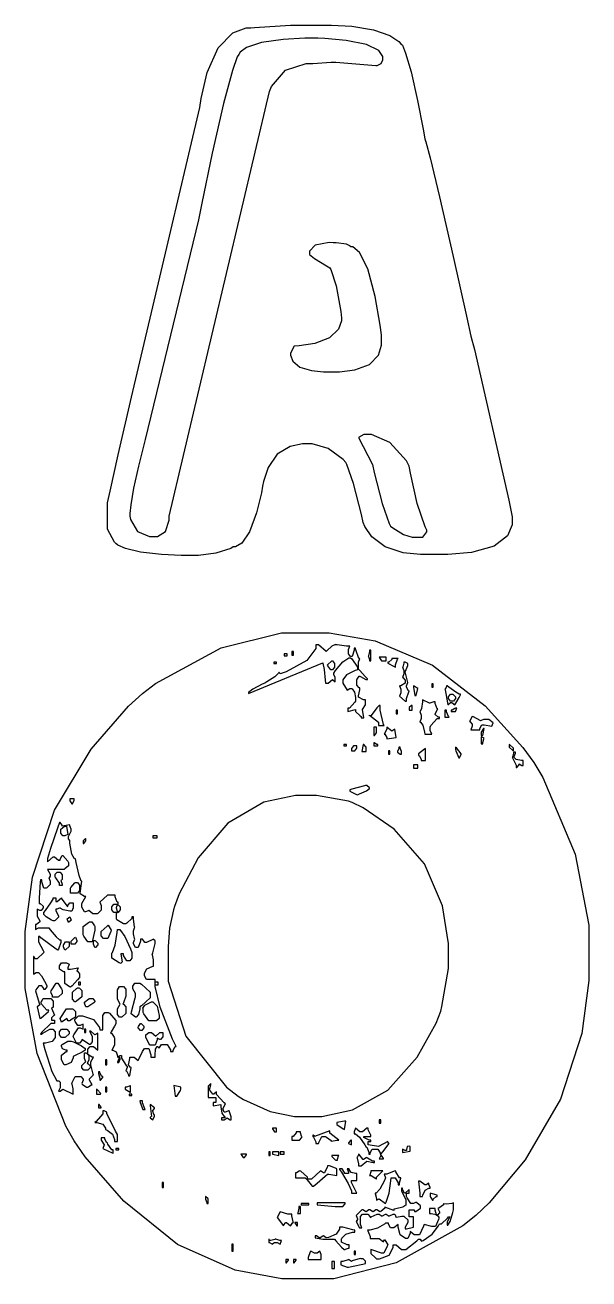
# Model space of a CAD drawing. Extents: x 85 to 270, y 27 to 328.
# Drawn here: x 128.4 to 156.8, y 194.1 to 257.5 of the extents above; entities that cross this region are included whole.
import ezdxf

# ---------------------------------------------------------------- set-up
doc = ezdxf.new("R2010")
doc.units = 0
doc.header["$MEASUREMENT"] = 0

msp = doc.modelspace()

# ---------------------------------------------------------------- linework, layer by layer
at = {"color": 7}
for points in [[(142.382, 257.528), (143.51, 257.528), (143.852, 257.528), (144.879, 257.469), (145.974, 257.291), (146.798, 256.993), (147.242, 256.704), (147.355, 256.576), (147.425, 256.505), (147.592, 256.114), (147.875, 255.156), (148.198, 253.708), (148.473, 252.261), (148.555, 251.777), (148.616, 251.628), (148.834, 250.818), (149.308, 248.836), (149.987, 245.83), (150.659, 242.804), (150.883, 241.793), (151.068, 241.124), (152.805, 233.513), (152.965, 232.657), (152.965, 232.445), (152.965, 232.26), (152.739, 231.705), (152.06, 231.176), (150.925, 230.858), (149.729, 230.753), (149.331, 230.753), (148.626, 230.753), (148.337, 230.753), (147.473, 230.853), (146.561, 231.155), (145.886, 231.661), (145.524, 232.183), (145.451, 232.374), (145.362, 232.781), (144.956, 234.342), (144.621, 235.304), (144.569, 235.409), (144.436, 235.569), (143.673, 236.124), (142.863, 236.361), (142.592, 236.361), (142.383, 236.361), (141.759, 236.229), (141.111, 235.828), (140.647, 235.157), (140.411, 234.451), (140.37, 234.208), (140.305, 233.871), (140.058, 232.866), (139.708, 231.907), (139.317, 231.333), (138.994, 231.14), (138.888, 231.14), (138.764, 231.069), (138.011, 230.823), (137.134, 230.717), (136.842, 230.717), (136.595, 230.717), (136.26, 230.717), (135.259, 230.757), (134.21, 230.872), (133.445, 231.06), (133.064, 231.231), (132.961, 231.316), (132.891, 231.378), (132.538, 232.047), (132.538, 232.268), (132.538, 233.186), (132.538, 233.381), (132.671, 233.96), (133.072, 235.806), (133.743, 238.723), (134.451, 241.715), (134.691, 242.711), (137.195, 253.365), (137.258, 253.81), (137.572, 255.126), (138.125, 256.383), (138.857, 257.137), (139.542, 257.387), (139.77, 257.387), (139.955, 257.413), (141.774, 257.528), (142.382, 257.528)], [(133.667, 232.693), (133.693, 232.526), (134.054, 231.93), (134.663, 231.669), (134.867, 231.669), (134.938, 231.669), (135.068, 231.669), (135.461, 231.93), (135.643, 232.503), (135.643, 232.693), (140.722, 254.176), (140.811, 254.415), (141.525, 255.24), (142.563, 255.588), (142.911, 255.588), (143.827, 255.658), (144.074, 255.658), (146.086, 255.481), (146.146, 255.491), (146.354, 255.593), (146.439, 255.775), (146.439, 255.834), (146.439, 255.936), (146.233, 256.238), (145.617, 256.545), (144.592, 256.753), (143.516, 256.847), (143.158, 256.858), (142.875, 256.858), (142.508, 256.858), (141.413, 256.806), (140.308, 256.651), (139.561, 256.398), (139.229, 256.155), (139.171, 256.046), (139.083, 255.914), (138.846, 255.227), (138.399, 253.559), (137.826, 251.047), (137.294, 248.528), (137.124, 247.686), (134.444, 236.573), (134.353, 236.237), (134.098, 235.219), (133.857, 234.118), (133.714, 233.274), (133.667, 232.839), (133.667, 232.693)], [(142.735, 245.992), (142.735, 245.926), (142.994, 245.728), (143.589, 245.349), (143.757, 245.251), (143.818, 245.163), (144.082, 244.352), (144.312, 243.047), (144.356, 242.711), (144.356, 242.571), (144.204, 242.145), (143.751, 241.715), (143.002, 241.432), (142.219, 241.312), (141.957, 241.3), (141.781, 240.947), (141.781, 240.844), (141.899, 240.531), (142.252, 240.234), (142.837, 240.056), (143.447, 239.995), (143.651, 239.995), (144.004, 239.995), (144.259, 239.995), (145.028, 240.089), (145.767, 240.37), (146.215, 240.844), (146.367, 241.346), (146.367, 241.512), (146.367, 241.865), (146.302, 242.353), (146.05, 243.809), (145.683, 245.199), (145.27, 246.032), (144.928, 246.309), (144.815, 246.309), (144.815, 246.344), (144.599, 246.443), (144.082, 246.513), (143.933, 246.521), (143.729, 246.531), (143.03, 246.403), (142.735, 246.096), (142.735, 245.992)], [(145.204, 236.678), (145.91, 235.303), (145.998, 234.906), (146.407, 233.342), (146.764, 232.322), (146.826, 232.198), (146.94, 232.102), (147.482, 231.772), (147.916, 231.635), (148.06, 231.635), (148.413, 231.635), (148.457, 231.644), (148.66, 231.902), (148.66, 231.987), (148.572, 232.164), (148.179, 233.332), (147.84, 234.871), (147.778, 235.233), (147.636, 235.497), (146.786, 236.423), (145.864, 236.82), (145.557, 236.82), (145.485, 236.82), (145.204, 236.678)], [(142.346, 226.8), (142.945, 226.8), (143.724, 226.8), (146.06, 226.391), (148.951, 225.16), (151.616, 223.11), (153.515, 221.006), (154.058, 220.24), (154.525, 219.481), (156.152, 215.609), (156.846, 212.018), (156.846, 210.821), (156.846, 210.115), (156.846, 209.22), (156.487, 206.538), (155.415, 203.214), (153.629, 200.149), (151.812, 197.983), (151.129, 197.343), (150.476, 196.814), (147.113, 194.946), (143.961, 194.134), (142.911, 194.134), (142.133, 194.134), (141.347, 194.134), (138.99, 194.571), (136.066, 195.88), (133.353, 198.064), (131.403, 200.309), (130.845, 201.119), (130.43, 201.861), (128.987, 205.539), (128.375, 208.813), (128.375, 209.903), (128.375, 210.785), (128.375, 211.701), (128.744, 214.45), (129.857, 217.828), (131.709, 220.92), (133.595, 223.095), (134.302, 223.731), (134.964, 224.244), (138.283, 226.034), (141.33, 226.8), (142.346, 226.8)], [(143.581, 225.848), (143.192, 226.201), (143.051, 226.201), (143.051, 226.004), (142.601, 225.408), (141.551, 224.826), (141.252, 224.719), (141.252, 224.737), (141.198, 224.79), (141.181, 224.79), (141.172, 224.764), (140.987, 224.579), (140.59, 224.323), (140.476, 224.26), (140.343, 224.2), (139.871, 223.944), (139.664, 223.785), (139.664, 223.731), (143.404, 225.285), (143.412, 225.258), (143.474, 224.946), (143.535, 224.403), (143.545, 224.26), (143.687, 224.26), (143.897, 224.437), (144.04, 224.331), (144.04, 224.507), (144.03, 224.535), (143.969, 224.7), (143.969, 224.755), (144.048, 224.888), (144.418, 225.342), (144.716, 225.531), (144.815, 225.531), (144.876, 225.487), (145.168, 225.071), (145.168, 224.932), (145.044, 224.897), (144.611, 224.671), (144.427, 224.416), (144.427, 224.331), (144.427, 224.26), (144.639, 223.908), (144.779, 223.978), (144.851, 223.978), (144.885, 223.962), (145.008, 223.807), (145.062, 223.538), (145.062, 223.449), (145.062, 223.344), (145.034, 223.292), (144.764, 222.992), (144.675, 222.992), (144.675, 222.815), (145.062, 222.92), (145.062, 222.831), (145.3, 222.603), (145.344, 222.567), (145.344, 222.497), (145.485, 222.497), (145.415, 222.92), (145.557, 223.168), (145.557, 223.415), (145.469, 223.415), (145.204, 223.547), (145.204, 223.591), (145.212, 223.609), (145.274, 223.913), (145.274, 224.014), (145.238, 224.014), (145.132, 224.146), (145.132, 224.19), (145.132, 224.437), (145.141, 224.464), (145.24, 224.613), (145.274, 224.613), (145.318, 224.587), (145.574, 224.437), (145.661, 224.437), (145.661, 224.477), (145.551, 224.597), (145.282, 224.888), (145.204, 224.966), (145.204, 225.319), (145.274, 225.495), (145.22, 225.495), (145.07, 225.936), (145.062, 226.024), (144.992, 226.024), (144.992, 225.92), (144.885, 225.601), (144.851, 225.601), (144.815, 225.601), (144.709, 225.734), (144.709, 225.778), (144.709, 225.954), (144.779, 226.131), (144.603, 226.131), (144.126, 226.193), (144.074, 226.201), (144.048, 226.211), (143.867, 226.131), (143.633, 225.91), (143.581, 225.848)], [(141.464, 225.637), (141.604, 225.637), (141.604, 225.742), (141.464, 225.742), (141.464, 225.637)], [(141.853, 225.672), (141.923, 225.672), (141.923, 225.848), (141.853, 225.848), (141.853, 225.672)], [(145.767, 225.918), (145.767, 225.848), (145.714, 225.637), (145.697, 225.637), (145.714, 225.611), (145.767, 225.446), (145.767, 225.389), (145.838, 225.389), (145.838, 225.918), (145.767, 225.918)], [(140.935, 225.319), (140.935, 225.249), (141.075, 225.249), (141.075, 225.319), (140.935, 225.319)], [(143.863, 225.389), (143.897, 225.389), (144.004, 225.257), (144.004, 225.213), (144.004, 225.108), (144.004, 225.064), (143.897, 224.932), (143.863, 224.932), (143.809, 224.932), (143.667, 225.134), (143.651, 225.178), (143.863, 225.389)], [(146.262, 225.565), (146.27, 225.539), (146.37, 225.389), (146.403, 225.389), (146.615, 225.389), (146.615, 225.565), (146.262, 225.565)], [(146.896, 225.495), (146.896, 225.451), (146.738, 225.319), (146.685, 225.319), (146.685, 225.258), (147.011, 225.09), (147.072, 225.072), (147.072, 225.178), (147.187, 225.461), (147.215, 225.495), (146.896, 225.495)], [(147.497, 225.319), (147.497, 225.258), (147.443, 225.072), (147.425, 225.072), (147.497, 224.896), (147.497, 224.719), (147.425, 224.543), (147.452, 224.535), (147.567, 224.409), (147.567, 224.367), (147.567, 224.296), (147.567, 224.252), (147.355, 224.12), (147.285, 224.12), (147.355, 223.944), (147.355, 223.767), (147.285, 223.591), (147.567, 223.344), (147.638, 223.344), (147.638, 223.477), (147.752, 223.811), (147.778, 223.873), (147.742, 223.873), (147.638, 224.059), (147.638, 224.12), (147.708, 224.296), (147.567, 224.826), (147.593, 224.87), (147.708, 225.155), (147.708, 225.249), (147.567, 225.319), (147.497, 225.319)], [(147.99, 224.12), (147.99, 224.05), (148.06, 223.625), (148.131, 223.625), (148.203, 223.978), (147.99, 224.12)], [(148.908, 224.05), (148.978, 224.05), (148.978, 224.226), (148.908, 224.226), (148.908, 224.05)], [(149.648, 224.12), (149.648, 224.076), (149.594, 223.944), (149.578, 223.944), (149.594, 223.918), (149.709, 223.266), (149.718, 223.168), (149.86, 223.272), (149.931, 223.272), (150.071, 223.168), (150.124, 223.248), (150.291, 223.538), (150.354, 223.658), (150.354, 223.697), (150.296, 223.697), (150.124, 223.803), (149.772, 224.05), (149.684, 224.12), (149.648, 224.12)], [(148.449, 223.415), (148.439, 223.318), (148.391, 222.969), (148.328, 222.815), (148.307, 222.815), (148.379, 222.639), (148.379, 222.462), (148.307, 222.286), (148.344, 222.286), (148.457, 222.131), (148.546, 221.783), (148.555, 221.685), (148.908, 221.685), (148.836, 221.861), (148.836, 222.038), (148.871, 222.11), (149.189, 222.462), (149.295, 222.462), (149.295, 222.533), (149.242, 222.533), (149.085, 222.665), (149.085, 222.709), (149.225, 222.956), (149.189, 222.956), (149.085, 223.22), (149.085, 223.308), (149.013, 223.308), (148.819, 223.248), (148.802, 223.238), (148.449, 223.415)], [(149.895, 223.697), (149.967, 223.697), (149.993, 223.689), (150.107, 223.563), (150.107, 223.521), (150.107, 223.477), (150.001, 223.344), (149.967, 223.344), (149.895, 223.344), (149.859, 223.344), (149.754, 223.477), (149.754, 223.521), (149.754, 223.565), (149.859, 223.697), (149.895, 223.697)], [(145.767, 222.639), (146.226, 222.286), (146.226, 222.11), (146.509, 222.11), (146.473, 222.163), (146.297, 222.891), (146.297, 223.132), (146.255, 223.132), (146.133, 223), (145.9, 222.691), (145.838, 222.603), (145.767, 222.603), (145.767, 222.639)], [(147.108, 222.709), (147.179, 222.709), (147.179, 222.885), (147.108, 222.885), (147.108, 222.709)], [(147.778, 222.992), (147.778, 222.885), (147.92, 222.885), (147.92, 223.132), (147.884, 223.132), (147.778, 223.027), (147.778, 222.992)], [(149.578, 222.885), (149.578, 222.533), (149.79, 222.533), (149.762, 222.568), (149.648, 222.807), (149.648, 222.885), (149.578, 222.885)], [(149.895, 222.885), (149.895, 222.815), (150.107, 222.815), (150.177, 222.992), (150.107, 222.992), (150.079, 222.974), (149.94, 222.885), (149.895, 222.885)], [(150.953, 222.567), (150.813, 222.32), (150.839, 222.312), (150.953, 222.187), (150.953, 222.144), (150.953, 222.074), (150.883, 221.897), (151.342, 221.897), (151.342, 221.959), (151.446, 222.144), (151.482, 222.144), (151.554, 222.144), (151.941, 222.074), (152.011, 222.25), (151.801, 222.426), (151.518, 222.426), (151.378, 222.356), (151.36, 222.366), (151.015, 222.551), (150.953, 222.567)], [(145.98, 222.038), (145.98, 221.615), (146.014, 221.615), (146.12, 221.747), (146.12, 221.791), (146.12, 222.038), (145.98, 222.038)], [(146.649, 222.038), (146.649, 221.949), (146.535, 221.721), (146.509, 221.685), (146.543, 221.685), (146.649, 221.5), (146.649, 221.438), (147.108, 221.508), (147.038, 221.933), (146.896, 221.827), (146.649, 222.038)], [(151.412, 221.721), (151.412, 221.615), (151.482, 221.615), (151.554, 221.967), (151.518, 221.967), (151.412, 221.783), (151.412, 221.721)], [(145.98, 221.262), (145.98, 221.085), (146.19, 221.085), (146.19, 221.156), (146.137, 221.156), (146.006, 221.245), (145.98, 221.262)], [(151.412, 221.544), (151.412, 221.192), (151.482, 221.192), (151.482, 221.263), (151.544, 221.44), (151.554, 221.474), (151.412, 221.544)], [(144.463, 221.085), (144.603, 221.085), (144.603, 221.156), (144.463, 221.156), (144.463, 221.085)], [(144.851, 220.909), (144.851, 220.839), (144.992, 220.839), (145.026, 220.839), (145.132, 220.971), (145.132, 221.015), (145.132, 221.085), (144.992, 221.085), (144.956, 221.085), (144.851, 220.953), (144.851, 220.909)], [(145.451, 221.156), (145.38, 220.803), (145.591, 220.803), (145.591, 220.979), (145.591, 221.023), (145.485, 221.156), (145.451, 221.156)], [(146.72, 220.663), (146.792, 220.663), (146.792, 220.839), (146.72, 220.839), (146.72, 220.663)], [(147.249, 221.015), (147.249, 220.955), (147.187, 220.796), (147.179, 220.769), (147.321, 220.663), (147.391, 220.663), (147.391, 220.769), (147.381, 220.796), (147.321, 220.962), (147.321, 221.015), (147.249, 221.015)], [(148.237, 220.592), (148.271, 220.592), (148.379, 220.407), (148.379, 220.346), (148.59, 220.346), (148.59, 220.945), (148.536, 220.919), (148.237, 220.675), (148.237, 220.592)], [(150.107, 221.015), (150.107, 220.909), (150.124, 220.839), (150.27, 220.486), (150.319, 220.486), (150.39, 220.663), (150.398, 220.69), (150.159, 220.981), (150.107, 221.015)], [(152.823, 221.156), (152.823, 221.085), (152.823, 221.025), (152.999, 220.857), (153.035, 220.839), (153.035, 220.909), (153.035, 220.971), (152.858, 221.139), (152.823, 221.156)], [(153.035, 220.769), (153.035, 220.708), (152.981, 220.522), (152.965, 220.522), (152.999, 220.452), (153.176, 220.109), (153.176, 219.993), (153.21, 219.993), (153.318, 220.125), (153.318, 220.169), (153.458, 220.097), (153.529, 220.097), (153.529, 220.346), (153.44, 220.346), (153.18, 220.395), (153.07, 220.49), (153.07, 220.522), (153.078, 220.548), (153.142, 220.714), (153.142, 220.769), (153.035, 220.769)], [(147.99, 219.957), (148.203, 219.957), (148.203, 220.133), (147.99, 220.133), (147.99, 219.957)], [(144.779, 218.863), (144.779, 218.802), (145.106, 218.634), (145.168, 218.616), (145.264, 218.652), (145.613, 218.806), (145.767, 218.929), (145.767, 218.969), (145.627, 219.075), (145.557, 219.075), (145.521, 219.067), (144.876, 218.89), (144.779, 218.863)], [(130.634, 218.405), (130.634, 218.333), (130.642, 218.307), (130.741, 218.157), (130.774, 218.157), (130.845, 218.333), (130.845, 218.405), (130.634, 218.405)], [(135.607, 210.644), (135.607, 210.115), (135.607, 209.188), (136.484, 206.403), (138.544, 203.827), (139.135, 203.376), (139.408, 203.2), (140.758, 202.601), (141.975, 202.354), (142.382, 202.354), (142.839, 202.354), (143.357, 202.354), (144.916, 202.686), (146.698, 203.682), (148.182, 205.346), (149.131, 207.073), (149.365, 207.68), (149.427, 207.9), (149.754, 209.827), (149.754, 210.468), (149.754, 211.1), (149.45, 212.995), (148.536, 215.128), (147.014, 216.873), (145.451, 217.959), (144.885, 218.229), (144.709, 218.283), (143.095, 218.582), (142.558, 218.582), (142.026, 218.582), (140.434, 218.232), (138.62, 217.18), (137.115, 215.427), (136.16, 213.61), (135.926, 212.972), (135.864, 212.795), (135.673, 211.861), (135.607, 210.949), (135.607, 210.644)], [(130.105, 217.205), (130.007, 216.932), (129.658, 215.888), (129.505, 215.396), (129.505, 215.23), (129.786, 215.477), (129.858, 215.477), (130.069, 215.301), (130.139, 215.301), (130.139, 215.363), (130.245, 215.547), (130.281, 215.547), (130.281, 215.547), (130.536, 215.257), (130.564, 215.194), (130.564, 215.088), (130.564, 215.028), (130.386, 214.86), (130.351, 214.842), (129.505, 214.842), (129.646, 214.595), (129.646, 214.525), (129.646, 214.498), (129.592, 214.419), (129.576, 214.419), (129.646, 214.242), (129.646, 214.136), (129.646, 214.075), (129.468, 213.908), (129.433, 213.89), (129.363, 213.89), (129.328, 213.89), (129.223, 214.208), (129.223, 214.313), (129.153, 214.313), (129.143, 214.216), (129.081, 213.389), (129.081, 213.114), (129.133, 213.114), (129.293, 212.981), (129.293, 212.937), (129.293, 212.893), (129.187, 212.761), (129.153, 212.761), (129.117, 212.761), (128.976, 212.831), (128.976, 212.478), (129.117, 212.232), (129.117, 212.188), (128.957, 212.055), (128.904, 212.055), (128.904, 211.807), (129.046, 211.879), (129.576, 211.879), (129.646, 211.782), (129.941, 211.434), (130.116, 211.278), (130.175, 211.278), (130.175, 211.146), (130.061, 210.803), (130.035, 210.749), (129.946, 210.803), (129.177, 211.384), (129.117, 211.454), (129.046, 211.454), (129.046, 211.35), (129.046, 211.183), (129.285, 210.741), (129.329, 210.679), (129.301, 210.618), (128.977, 210.326), (128.87, 210.326), (128.87, 210.353), (128.816, 210.432), (128.8, 210.432), (128.8, 209.55), (128.94, 209.62), (129.01, 209.62), (129.057, 209.62), (129.199, 209.458), (129.416, 209.066), (129.469, 208.951), (129.469, 208.907), (129.363, 208.774), (129.329, 208.774), (129.329, 208.818), (129.221, 208.951), (129.187, 208.951), (129.117, 208.951), (129.063, 208.951), (128.922, 208.748), (128.904, 208.704), (128.904, 208.704), (129.081, 208.069), (129.117, 207.998), (128.976, 207.892), (129.117, 207.293), (129.169, 207.311), (129.548, 207.663), (129.576, 207.716), (129.478, 207.716), (129.213, 208.008), (129.187, 208.069), (129.187, 208.139), (129.195, 208.166), (129.294, 208.315), (129.329, 208.315), (129.646, 208.315), (129.68, 208.315), (129.786, 208.183), (129.786, 208.139), (129.786, 207.892), (129.786, 207.876), (129.733, 207.822), (129.716, 207.822), (129.858, 207.469), (129.83, 207.461), (129.716, 207.336), (129.716, 207.293), (129.716, 207.221), (129.858, 207.221), (129.858, 207.045), (129.682, 207.045), (129.213, 206.604), (129.153, 206.515), (129.223, 206.515), (129.267, 206.56), (129.631, 206.764), (129.752, 206.764), (129.778, 206.755), (129.892, 206.63), (129.892, 206.587), (129.892, 206.411), (129.892, 206.345), (129.738, 206.142), (129.403, 206.058), (129.293, 206.058), (129.372, 205.741), (129.72, 204.629), (129.981, 204.152), (130.069, 204.152), (130.085, 204.152), (130.139, 204.074), (130.139, 204.046), (130.139, 203.799), (130.069, 203.623), (130.139, 203.623), (130.281, 203.729), (130.81, 203.483), (130.81, 203.659), (130.81, 203.747), (130.748, 203.986), (130.74, 204.012), (130.756, 204.065), (130.901, 204.365), (130.951, 204.365), (131.163, 204.365), (131.197, 204.365), (131.304, 204.232), (131.304, 204.188), (131.233, 204.012), (131.259, 203.986), (131.477, 203.835), (131.55, 203.835), (131.577, 203.853), (131.716, 203.942), (131.763, 203.942), (131.622, 204.188), (131.622, 204.25), (131.797, 204.418), (131.833, 204.435), (131.805, 204.488), (131.692, 204.952), (131.692, 205.104), (131.833, 205.353), (131.761, 205.353), (131.55, 205.485), (131.55, 205.529), (131.55, 205.705), (131.55, 205.75), (131.656, 205.882), (131.692, 205.882), (131.833, 205.882), (132.045, 205.705), (132.045, 206.551), (131.903, 206.481), (131.692, 206.658), (131.622, 206.658), (131.763, 206.411), (131.763, 206.163), (131.763, 206.119), (131.656, 205.986), (131.622, 205.986), (131.233, 206.235), (131.233, 206.19), (131.127, 206.058), (131.093, 206.058), (131.021, 206.058), (130.967, 206.058), (130.827, 206.349), (130.81, 206.411), (130.836, 206.473), (131.065, 206.825), (131.093, 206.834), (131.163, 206.834), (131.304, 206.764), (131.304, 207.01), (131.163, 206.94), (131.093, 206.94), (131.039, 206.94), (130.897, 207.143), (130.881, 207.187), (130.881, 207.249), (131.057, 207.417), (131.093, 207.433), (131.277, 207.433), (131.833, 207.253), (132.133, 206.843), (132.151, 206.728), (132.292, 206.728), (132.292, 207.433), (132.3, 207.461), (132.399, 207.61), (132.432, 207.61), (132.574, 207.61), (132.635, 207.566), (132.961, 207.202), (132.961, 207.081), (132.961, 207.038), (132.887, 206.91), (132.725, 206.631), (132.68, 206.551), (132.733, 206.551), (132.873, 206.349), (132.891, 206.305), (132.891, 205.952), (132.751, 205.705), (132.804, 205.705), (132.97, 205.623), (133.033, 205.42), (133.033, 205.353), (133.174, 205.423), (133.244, 205.423), (133.244, 205.291), (133.482, 204.929), (133.526, 204.894), (133.526, 204.823), (133.456, 204.647), (133.49, 204.647), (133.597, 204.461), (133.597, 204.399), (133.667, 204.399), (133.739, 204.823), (133.703, 204.823), (133.597, 204.956), (133.597, 205), (133.613, 205.026), (133.667, 205.271), (133.667, 205.353), (133.879, 205.353), (134.092, 205.176), (134.136, 205.282), (134.306, 205.635), (134.41, 205.776), (134.444, 205.776), (134.585, 205.776), (134.619, 205.776), (134.725, 205.458), (134.725, 205.353), (134.938, 205.353), (134.938, 205.452), (134.968, 205.75), (135.05, 205.882), (135.078, 205.882), (135.078, 205.864), (135.132, 205.81), (135.15, 205.81), (135.158, 205.838), (135.257, 205.986), (135.29, 205.986), (135.503, 205.986), (135.555, 205.986), (135.713, 205.722), (135.713, 205.633), (135.855, 205.633), (135.855, 205.696), (135.96, 205.882), (135.996, 205.882), (135.819, 206.261), (135.202, 207.866), (134.938, 208.917), (134.938, 209.267), (134.549, 209.267), (134.513, 209.267), (134.408, 209.454), (134.408, 209.514), (134.408, 209.587), (134.517, 209.806), (134.787, 209.93), (134.867, 209.939), (134.867, 210.185), (134.867, 210.274), (134.805, 210.512), (134.797, 210.538), (134.823, 210.626), (134.938, 211.089), (134.938, 211.244), (134.92, 211.244), (134.867, 211.297), (134.867, 211.314), (134.823, 211.288), (134.512, 211.138), (134.408, 211.138), (134.408, 211.182), (134.302, 211.314), (134.268, 211.314), (134.196, 211.314), (134.196, 211.209), (134.09, 210.891), (134.056, 210.891), (133.985, 210.891), (133.949, 210.891), (133.843, 211.077), (133.843, 211.138), (133.915, 211.314), (133.905, 211.341), (133.843, 211.586), (133.843, 211.667), (133.843, 211.729), (133.905, 211.887), (133.915, 211.913), (133.905, 211.931), (133.843, 212.316), (133.843, 212.442), (133.773, 212.442), (133.773, 212.354), (133.508, 212.117), (133.456, 212.09), (133.34, 212.09), (133.014, 212.292), (132.997, 212.336), (132.997, 212.585), (132.997, 212.611), (133.049, 212.689), (133.067, 212.689), (133.049, 212.717), (132.997, 212.882), (132.997, 212.937), (133.014, 212.963), (133.067, 213.129), (133.067, 213.184), (133.032, 213.184), (132.927, 213.449), (132.927, 213.537), (132.538, 213.537), (132.151, 213.184), (132.221, 213.008), (132.221, 212.831), (132.221, 212.771), (132.044, 212.602), (132.009, 212.585), (131.798, 212.585), (131.586, 212.761), (131.559, 212.743), (131.419, 212.689), (131.374, 212.689), (131.233, 212.937), (131.233, 213.114), (131.446, 213.467), (131.374, 213.467), (131.163, 213.599), (131.163, 213.643), (131.233, 214.242), (131.2, 214.242), (131.101, 214.529), (130.951, 215.186), (130.917, 215.371), (130.871, 215.371), (130.735, 215.609), (130.642, 216.165), (130.634, 216.323), (130.616, 216.323), (130.564, 216.377), (130.564, 216.393), (130.564, 216.499), (130.59, 216.535), (130.704, 216.774), (130.704, 216.852), (130.695, 216.88), (130.634, 217.045), (130.634, 217.099), (130.245, 217.029), (130.245, 217.073), (130.139, 217.205), (130.105, 217.205)], [(130.387, 217.029), (130.458, 217.029), (130.528, 216.606), (130.387, 216.535), (130.315, 216.535), (130.28, 216.535), (130.175, 216.668), (130.175, 216.712), (130.175, 216.818), (130.175, 216.872), (130.351, 217.012), (130.387, 217.029)], [(131.304, 216.253), (131.304, 216.147), (131.338, 216.147), (131.446, 216.279), (131.446, 216.323), (131.446, 216.393), (131.423, 216.4), (131.304, 216.29), (131.304, 216.253)], [(134.831, 216.429), (135.044, 216.429), (135.044, 216.535), (134.831, 216.535), (134.831, 216.429)], [(130.035, 214.701), (130.105, 214.701), (130.139, 214.701), (130.245, 214.569), (130.245, 214.525), (130.245, 214.348), (130.245, 214.331), (130.192, 214.277), (130.175, 214.277), (130.245, 214.1), (130.245, 214.03), (130.105, 214.03), (130.105, 214.136), (129.927, 214.419), (129.892, 214.453), (129.892, 214.559), (129.892, 214.595), (129.999, 214.701), (130.035, 214.701)], [(130.917, 214.172), (130.987, 214.172), (131.021, 214.172), (131.127, 214.04), (131.127, 213.996), (131.127, 213.819), (131.127, 213.775), (131.021, 213.643), (130.987, 213.643), (130.668, 213.643), (130.668, 213.89), (130.677, 213.917), (130.881, 214.154), (130.917, 214.172)], [(129.786, 213.395), (129.928, 213.395), (129.928, 213.218), (129.999, 213.218), (130.211, 213.395), (130.227, 213.334), (130.492, 212.981), (130.528, 212.972), (130.528, 213.016), (130.633, 213.148), (130.668, 213.148), (130.81, 213.148), (130.81, 212.901), (130.74, 212.725), (130.642, 212.735), (130.294, 212.787), (130.139, 212.874), (130.139, 212.901), (130.113, 212.885), (129.974, 212.831), (129.928, 212.831), (129.928, 212.761), (130.069, 212.478), (130.069, 212.418), (129.892, 212.249), (129.858, 212.232), (129.786, 212.232), (129.707, 212.276), (129.438, 212.448), (129.329, 212.551), (129.329, 212.585), (129.329, 212.655), (129.407, 212.753), (129.676, 213.144), (129.786, 213.333), (129.786, 213.395)], [(132.891, 213.078), (133.033, 213.078), (133.059, 213.07), (133.174, 212.944), (133.174, 212.901), (133.174, 212.831), (133.174, 212.787), (133.067, 212.655), (133.033, 212.655), (132.891, 212.655), (132.855, 212.655), (132.751, 212.787), (132.751, 212.831), (132.751, 212.901), (132.751, 212.945), (132.855, 213.078), (132.891, 213.078)], [(130.634, 212.442), (130.704, 212.266), (130.564, 212.16), (130.492, 212.336), (130.634, 212.442)], [(131.622, 212.196), (131.692, 212.196), (131.745, 212.196), (131.885, 211.993), (131.903, 211.949), (131.903, 211.773), (131.763, 211.173), (131.622, 211.173), (131.542, 211.173), (131.338, 211.464), (131.304, 211.526), (131.304, 211.879), (131.304, 211.959), (131.568, 212.161), (131.622, 212.196)], [(132.574, 212.019), (132.715, 211.773), (132.697, 211.703), (132.552, 211.35), (132.504, 211.35), (132.362, 211.35), (132.326, 211.35), (132.221, 211.482), (132.221, 211.526), (132.221, 211.596), (132.221, 211.703), (132.512, 211.967), (132.574, 212.019)], [(133.174, 211.773), (133.2, 211.756), (133.406, 211.448), (133.701, 210.821), (133.773, 210.644), (133.773, 210.396), (133.773, 210.352), (133.667, 210.22), (133.633, 210.22), (133.562, 210.22), (133.508, 210.22), (133.35, 210.484), (133.35, 210.572), (133.21, 210.572), (133.28, 210.149), (133.262, 210.149), (133.21, 210.097), (133.21, 210.079), (133.13, 210.107), (132.751, 210.351), (132.751, 210.432), (132.751, 210.608), (132.785, 210.644), (132.931, 211.009), (133.023, 211.641), (133.033, 211.807), (133.174, 211.807), (133.174, 211.773)], [(130.458, 211.173), (130.598, 211.173), (130.598, 210.997), (130.598, 210.935), (130.422, 210.767), (130.387, 210.749), (130.315, 210.925), (130.315, 211.031), (130.324, 211.049), (130.423, 211.173), (130.458, 211.173)], [(130.917, 211.42), (130.987, 211.244), (130.987, 211.2), (130.879, 211.067), (130.845, 211.067), (130.704, 211.067), (130.704, 211.138), (130.704, 211.209), (130.881, 211.404), (130.917, 211.42)], [(131.833, 211.244), (131.903, 211.244), (131.929, 211.235), (132.045, 211.11), (132.045, 211.067), (132.045, 211.023), (131.937, 210.891), (131.903, 210.891), (131.833, 211.067), (131.833, 211.244)], [(130.245, 210.115), (130.458, 210.115), (130.598, 210.043), (130.528, 209.867), (130.528, 209.797), (130.668, 209.797), (131.057, 209.867), (130.987, 209.69), (131.021, 209.69), (131.127, 209.558), (131.127, 209.514), (131.127, 209.41), (131.127, 209.371), (131.017, 209.251), (130.747, 208.96), (130.668, 208.88), (130.615, 208.898), (130.387, 209.071), (130.387, 209.127), (130.387, 209.656), (130.315, 209.656), (130.105, 209.788), (130.105, 209.833), (130.105, 209.903), (130.105, 209.956), (130.21, 210.115), (130.245, 210.115)], [(129.963, 209.091), (130.033, 209.091), (130.218, 208.8), (130.245, 208.738), (130.245, 208.632), (130.245, 208.572), (130.069, 208.403), (130.035, 208.385), (129.752, 208.385), (129.752, 208.448), (129.69, 208.606), (129.682, 208.632), (129.698, 208.704), (129.937, 209.083), (129.963, 209.091)], [(131.021, 208.844), (131.093, 208.844), (131.119, 208.836), (131.233, 208.711), (131.233, 208.668), (131.233, 208.492), (131.233, 208.403), (130.969, 208.175), (130.917, 208.139), (130.881, 208.139), (130.774, 208.271), (130.774, 208.315), (130.774, 208.562), (130.774, 208.633), (130.977, 208.818), (131.021, 208.844)], [(131.093, 209.161), (131.163, 209.161), (131.163, 208.985), (131.093, 208.985), (131.093, 209.161)], [(133.174, 208.915), (133.314, 208.915), (133.349, 208.915), (133.456, 208.782), (133.456, 208.738), (133.456, 208.562), (133.456, 208.43), (133.34, 208.087), (133.314, 208.033), (133.34, 208.025), (133.456, 207.899), (133.456, 207.856), (133.456, 207.61), (133.456, 207.549), (133.278, 207.381), (133.244, 207.363), (133.174, 207.363), (133.138, 207.363), (133.033, 207.495), (133.033, 207.54), (133.033, 207.786), (133.174, 208.033), (133.033, 208.279), (133.033, 208.704), (133.041, 208.748), (133.14, 208.915), (133.174, 208.915)], [(133.949, 209.091), (134.162, 209.091), (134.25, 209.039), (134.691, 208.63), (134.691, 208.492), (134.691, 208.343), (134.25, 207.946), (134.162, 207.892), (134.162, 207.793), (134.108, 207.495), (133.988, 207.363), (133.949, 207.363), (133.739, 207.54), (133.755, 207.646), (133.931, 208.351), (133.949, 208.385), (133.949, 208.562), (133.809, 208.808), (133.809, 208.88), (133.809, 208.934), (133.914, 209.091), (133.949, 209.091)], [(134.938, 209.161), (135.078, 209.161), (135.078, 208.985), (134.938, 208.985), (134.938, 209.161)], [(131.622, 208.315), (131.763, 208.315), (131.789, 208.307), (131.903, 208.182), (131.903, 208.139), (131.849, 208.095), (131.546, 207.892), (131.446, 207.892), (131.374, 208.069), (131.374, 208.131), (131.586, 208.289), (131.622, 208.315)], [(134.761, 208.139), (134.833, 208.139), (135.048, 207.928), (135.15, 207.453), (135.15, 207.293), (135.008, 207.187), (134.621, 207.187), (134.621, 207.187), (134.364, 207.54), (134.338, 207.61), (134.338, 207.786), (134.328, 207.822), (134.429, 207.976), (134.689, 208.113), (134.761, 208.139)], [(130.458, 207.786), (130.774, 207.786), (130.8, 207.778), (130.917, 207.652), (130.917, 207.61), (130.917, 207.363), (130.917, 207.363), (130.66, 207.214), (130.634, 207.187), (130.564, 207.187), (130.546, 207.187), (130.492, 207.266), (130.492, 207.293), (130.211, 207.117), (130.139, 207.293), (130.458, 207.786)], [(130.245, 206.764), (130.458, 206.764), (130.484, 206.755), (130.598, 206.63), (130.598, 206.587), (130.598, 206.525), (130.422, 206.357), (130.387, 206.339), (130.245, 206.339), (130.21, 206.339), (130.105, 206.471), (130.105, 206.515), (130.105, 206.587), (130.105, 206.631), (130.21, 206.764), (130.245, 206.764)], [(131.374, 206.587), (131.446, 206.587), (131.446, 206.764), (131.374, 206.764), (131.374, 206.587)], [(134.232, 207.045), (134.258, 207.036), (134.372, 206.911), (134.372, 206.868), (134.372, 206.824), (134.267, 206.692), (134.232, 206.692), (134.196, 206.692), (134.092, 206.824), (134.092, 206.868), (134.1, 206.896), (134.199, 207.045), (134.232, 207.045)], [(130.634, 206.163), (130.704, 206.163), (130.818, 206.119), (131.228, 205.926), (131.41, 205.787), (131.41, 205.74), (131.41, 205.706), (131.254, 205.603), (130.907, 205.431), (130.81, 205.387), (130.81, 205.309), (130.699, 205.07), (130.438, 204.964), (130.351, 204.964), (130.211, 205.21), (130.211, 205.387), (130.211, 205.449), (130.448, 205.625), (130.492, 205.633), (130.492, 205.705), (130.437, 205.705), (130.271, 205.763), (130.211, 205.905), (130.211, 205.952), (130.245, 205.988), (130.536, 206.163), (130.634, 206.163)], [(134.621, 206.587), (134.761, 206.587), (134.973, 206.411), (135.184, 206.587), (135.326, 206.587), (135.326, 206.411), (135.326, 206.367), (135.219, 206.235), (135.184, 206.235), (135.044, 206.305), (135.044, 206.217), (134.936, 205.952), (134.902, 205.952), (134.691, 205.952), (134.655, 205.97), (134.479, 206.354), (134.479, 206.481), (134.621, 206.587)], [(131.374, 205.563), (131.446, 205.563), (131.472, 205.555), (131.586, 205.43), (131.586, 205.387), (131.586, 205.21), (131.516, 205.034), (131.542, 205.026), (131.656, 204.9), (131.656, 204.858), (131.656, 204.814), (131.55, 204.681), (131.516, 204.681), (131.374, 204.681), (131.338, 204.681), (131.233, 204.814), (131.233, 204.858), (131.233, 204.92), (131.41, 205.088), (131.446, 205.104), (131.374, 205.281), (131.374, 205.563)], [(132.432, 204.964), (132.504, 204.964), (132.504, 205.21), (132.432, 205.21), (132.432, 204.964)], [(133.103, 205.317), (133.103, 205.256), (133.041, 205.098), (133.033, 205.07), (133.103, 205.07), (133.174, 205.246), (133.174, 205.317), (133.103, 205.317)], [(132.079, 204.611), (132.079, 204.541), (132.088, 204.515), (132.151, 204.271), (132.151, 204.188), (132.185, 204.188), (132.292, 204.32), (132.292, 204.365), (132.256, 204.365), (132.151, 204.55), (132.151, 204.611), (132.079, 204.611)], [(131.975, 203.729), (131.975, 203.483), (132.185, 203.483), (132.194, 203.501), (132.009, 203.713), (131.975, 203.729)], [(132.432, 203.589), (132.504, 203.589), (132.504, 203.835), (132.432, 203.835), (132.432, 203.589)], [(133.42, 203.835), (133.42, 203.729), (133.42, 203.729), (133.675, 203.58), (133.703, 203.553), (133.703, 203.906), (133.685, 203.897), (133.487, 203.835), (133.42, 203.835)], [(135.89, 203.906), (135.96, 203.376), (136.03, 203.376), (136.215, 203.668), (136.242, 203.729), (136.242, 203.835), (135.89, 203.906)], [(137.619, 203.835), (137.619, 203.306), (138.006, 203.306), (138.006, 203.06), (137.866, 203.06), (137.866, 202.883), (138.253, 202.953), (138.253, 202.843), (138.305, 202.508), (138.425, 202.354), (138.465, 202.354), (138.465, 202.282), (138.289, 202.282), (138.289, 202.178), (138.429, 202.178), (138.571, 202.282), (138.598, 202.266), (138.736, 202.178), (138.782, 202.178), (138.782, 202.282), (138.773, 202.336), (138.673, 202.635), (138.642, 202.635), (138.614, 202.619), (138.475, 202.565), (138.429, 202.565), (138.359, 202.741), (138.501, 202.988), (138.421, 203.042), (138.042, 203.452), (138.042, 203.589), (137.9, 203.483), (137.847, 203.483), (137.706, 203.685), (137.69, 203.729), (137.698, 203.757), (137.76, 203.948), (137.76, 204.012), (137.742, 204.003), (137.619, 203.878), (137.619, 203.835)], [(132.079, 202.953), (132.079, 202.777), (132.221, 202.777), (132.221, 202.821), (132.114, 202.953), (132.079, 202.953)], [(133.633, 203.412), (133.773, 203.412), (133.773, 203.483), (133.633, 203.483), (133.633, 203.412)], [(134.162, 203.13), (134.178, 203.06), (134.323, 202.707), (134.372, 202.707), (134.444, 202.707), (134.416, 202.742), (134.302, 203.033), (134.302, 203.13), (134.162, 203.13)], [(134.691, 202.953), (134.691, 202.883), (134.761, 202.354), (134.743, 202.354), (134.691, 202.3), (134.691, 202.282), (134.831, 202.178), (134.848, 202.204), (134.902, 202.369), (134.902, 202.424), (134.884, 202.452), (134.831, 202.617), (134.831, 202.671), (134.848, 202.671), (134.902, 202.751), (134.902, 202.777), (134.691, 202.953)], [(132.292, 202.635), (132.292, 202.486), (131.965, 202.098), (131.903, 202.035), (132.002, 202.035), (132.3, 201.953), (132.432, 201.75), (132.432, 201.683), (132.511, 201.657), (132.781, 201.45), (132.891, 201.176), (132.891, 201.083), (133.033, 201.083), (133.033, 201.436), (132.945, 201.604), (132.636, 202.226), (132.504, 202.481), (132.504, 202.565), (132.362, 202.635), (132.292, 202.635)], [(140.865, 201.753), (140.873, 201.727), (140.972, 201.577), (141.005, 201.577), (141.075, 201.577), (141.075, 201.753), (140.865, 201.753)], [(142.981, 201.33), (142.981, 201.348), (142.927, 201.4), (142.911, 201.4), (142.911, 201.33), (142.937, 201.296), (143.051, 201.057), (143.051, 200.977), (143.192, 200.977), (143.2, 201.039), (143.353, 201.33), (143.404, 201.33), (143.545, 201.33), (143.597, 201.304), (143.827, 201.138), (143.827, 201.083), (143.844, 201.101), (144.122, 201.154), (144.216, 201.154), (143.757, 201.506), (143.757, 201.613), (142.981, 201.33)], [(144.11, 202.035), (144.11, 201.947), (144.436, 201.719), (144.498, 201.683), (144.569, 202.106), (144.498, 202.106), (144.11, 202.035)], [(145.062, 201.753), (144.992, 201.577), (144.992, 201.472), (145.059, 201.472), (145.264, 201.309), (145.529, 200.916), (145.591, 200.801), (145.626, 200.801), (145.733, 200.536), (145.733, 200.448), (145.803, 200.448), (145.803, 200.51), (145.908, 200.695), (145.944, 200.695), (146.156, 200.695), (146.19, 200.695), (146.297, 200.51), (146.297, 200.448), (146.337, 200.448), (146.459, 200.58), (146.693, 200.889), (146.756, 200.977), (146.738, 200.977), (146.685, 201.057), (146.685, 201.083), (146.226, 200.837), (145.697, 200.907), (145.697, 201.083), (145.838, 201.083), (145.838, 201.154), (145.749, 201.154), (145.485, 201.286), (145.485, 201.33), (145.838, 201.33), (145.838, 201.4), (145.812, 201.436), (145.697, 201.675), (145.697, 201.753), (145.627, 201.753), (145.415, 201.577), (145.274, 201.577), (145.062, 201.753)], [(146.262, 202.001), (146.333, 202.001), (146.333, 202.178), (146.262, 202.178), (146.262, 202.001)], [(132.221, 201.224), (132.221, 201.154), (132.362, 200.907), (132.292, 200.731), (132.326, 200.704), (132.767, 200.502), (132.821, 200.484), (132.821, 200.66), (132.749, 200.66), (132.547, 200.952), (132.538, 201.013), (132.503, 201.013), (132.398, 201.199), (132.398, 201.26), (132.221, 201.26), (132.221, 201.224)], [(142.063, 201.577), (142.063, 201.516), (141.905, 201.33), (141.853, 201.33), (141.853, 201.154), (142.205, 201.154), (142.24, 201.154), (142.346, 201.286), (142.346, 201.33), (142.336, 201.357), (142.276, 201.523), (142.276, 201.577), (142.063, 201.577)], [(144.709, 200.977), (144.851, 200.907), (144.851, 201.154), (144.823, 201.145), (144.709, 201.02), (144.709, 200.977)], [(132.961, 200.66), (133.103, 200.66), (133.103, 200.731), (132.961, 200.731), (132.961, 200.66)], [(139.277, 200.448), (139.285, 200.422), (139.384, 200.272), (139.417, 200.272), (139.452, 200.272), (139.56, 200.404), (139.56, 200.448), (139.277, 200.448)], [(140.688, 200.378), (140.758, 200.378), (140.758, 200.554), (140.688, 200.554), (140.688, 200.378)], [(140.865, 200.554), (140.865, 200.448), (141.181, 200.378), (141.181, 200.554), (140.865, 200.554)], [(141.252, 200.448), (141.464, 200.448), (141.464, 200.554), (141.252, 200.554), (141.252, 200.448)], [(143.863, 200.378), (143.863, 200.317), (144.038, 200.149), (144.074, 200.131), (144.146, 200.131), (144.146, 200.193), (144.206, 200.352), (144.216, 200.378), (143.863, 200.378)], [(145.204, 200.448), (145.204, 200.404), (145.15, 200.272), (145.132, 200.272), (145.141, 200.245), (145.204, 199.948), (145.204, 199.849), (145.344, 199.849), (145.627, 200.095), (145.944, 200.025), (146.014, 200.025), (146.014, 200.095), (145.916, 200.095), (145.661, 200.245), (145.627, 200.272), (145.6, 200.255), (145.46, 200.165), (145.415, 200.165), (145.423, 200.193), (145.248, 200.431), (145.204, 200.448)], [(146.333, 200.378), (146.262, 200.201), (146.473, 200.201), (146.481, 200.229), (146.37, 200.378), (146.333, 200.378)], [(147.638, 200.624), (147.567, 200.624), (147.425, 200.695), (147.425, 200.518), (147.814, 200.59), (147.814, 200.837), (147.786, 200.851), (147.672, 200.824), (147.638, 200.676), (147.638, 200.624)], [(143.651, 199.849), (143.633, 199.788), (143.488, 199.496), (143.44, 199.496), (143.298, 199.602), (142.839, 199.179), (142.628, 199.179), (142.628, 199.285), (142.3, 199.585), (142.24, 199.602), (142.212, 199.585), (142.074, 199.496), (142.029, 199.496), (142.029, 199.249), (142.486, 199.249), (142.521, 199.249), (142.627, 199.143), (142.821, 198.896), (142.875, 198.826), (142.934, 198.826), (143.116, 198.98), (143.535, 199.329), (143.651, 199.426), (143.721, 199.426), (144.11, 199.355), (144.11, 199.708), (144.048, 199.734), (143.75, 199.849), (143.651, 199.849)], [(144.25, 199.672), (144.347, 199.532), (144.695, 198.954), (144.851, 198.594), (144.851, 198.473), (145.132, 198.473), (144.851, 199.003), (144.851, 199.107), (145.132, 199.107), (145.132, 199.46), (145.06, 199.46), (144.846, 199.518), (144.745, 199.661), (144.745, 199.708), (144.639, 199.708), (144.709, 199.532), (144.709, 199.46), (144.498, 199.46), (144.498, 199.522), (144.391, 199.708), (144.356, 199.708), (144.25, 199.708), (144.25, 199.672)], [(145.838, 199.602), (145.838, 199.541), (145.776, 199.382), (145.767, 199.355), (145.856, 199.355), (146.085, 199.205), (146.12, 199.179), (146.12, 199.285), (146.385, 199.541), (146.439, 199.602), (145.838, 199.602)], [(146.509, 199.426), (146.579, 199.249), (146.526, 199.117), (146.287, 198.664), (146.109, 198.473), (146.05, 198.473), (146.058, 198.447), (146.12, 198.203), (146.12, 198.121), (146.262, 198.191), (146.579, 197.944), (146.614, 198.015), (146.76, 198.477), (146.852, 199.1), (146.862, 199.249), (147.002, 199.249), (147.055, 199.249), (147.215, 198.985), (147.215, 198.896), (147.285, 198.896), (147.285, 198.985), (147.345, 199.223), (147.355, 199.249), (147.283, 199.249), (147.099, 199.541), (147.072, 199.602), (147.019, 199.576), (146.636, 199.426), (146.509, 199.426)], [(148.237, 199.073), (148.307, 198.473), (148.307, 198.297), (148.449, 198.297), (148.457, 198.367), (148.576, 198.614), (148.77, 198.72), (148.836, 198.72), (148.827, 198.748), (148.766, 198.913), (148.766, 198.967), (148.626, 198.896), (148.555, 198.896), (148.307, 199.073), (148.237, 199.073)], [(135.29, 198.754), (135.36, 198.754), (135.36, 199.003), (135.29, 199.003), (135.29, 198.754)], [(147.391, 198.65), (147.391, 198.578), (147.602, 198.155), (147.602, 197.908), (147.602, 197.871), (147.447, 197.758), (147.099, 197.671), (147.002, 197.662), (147.002, 197.592), (146.543, 197.768), (146.543, 197.706), (146.341, 197.538), (146.297, 197.52), (146.269, 197.538), (146.131, 197.626), (146.086, 197.626), (145.944, 197.52), (145.916, 197.538), (145.778, 197.626), (145.733, 197.626), (145.591, 197.52), (145.564, 197.538), (145.426, 197.626), (145.38, 197.626), (145.098, 197.343), (145.168, 197.167), (145.168, 197.141), (145.114, 197.062), (145.098, 197.062), (145.114, 197.01), (145.259, 196.71), (145.308, 196.71), (145.38, 196.71), (145.308, 196.886), (145.308, 197.239), (145.308, 197.283), (145.415, 197.415), (145.451, 197.415), (145.661, 197.415), (145.688, 197.407), (145.803, 197.281), (145.803, 197.239), (145.856, 197.265), (146.16, 197.415), (146.262, 197.415), (146.403, 197.309), (146.429, 197.327), (146.568, 197.415), (146.615, 197.415), (146.756, 197.309), (146.772, 197.327), (146.97, 197.415), (147.038, 197.415), (147.108, 197.239), (147.125, 197.256), (147.403, 197.309), (147.497, 197.309), (147.531, 197.274), (147.708, 197.116), (147.708, 197.062), (147.708, 196.99), (147.567, 196.744), (147.567, 196.674), (147.638, 196.674), (147.99, 196.744), (147.99, 197.273), (147.778, 197.273), (147.778, 197.626), (147.99, 197.626), (148.007, 197.626), (148.06, 197.547), (148.06, 197.52), (148.113, 197.538), (148.343, 197.711), (148.343, 197.768), (148.343, 197.83), (148.165, 197.988), (148.131, 198.015), (147.99, 197.944), (147.92, 197.944), (147.848, 197.944), (147.664, 198.235), (147.638, 198.297), (147.638, 198.473), (147.778, 198.473), (147.778, 198.65), (147.567, 198.473), (147.531, 198.473), (147.425, 198.659), (147.425, 198.72), (147.391, 198.72), (147.391, 198.65)], [(148.836, 198.473), (148.836, 198.297), (148.845, 198.271), (148.944, 198.121), (148.978, 198.121), (148.978, 198.165), (149.135, 198.297), (149.189, 198.297), (149.189, 198.367), (148.836, 198.473)], [(137.477, 198.297), (137.477, 198.191), (137.486, 198.165), (137.547, 197.999), (137.547, 197.944), (137.619, 197.944), (137.619, 198.191), (137.477, 198.297)], [(142.205, 197.802), (142.205, 197.714), (142.142, 197.477), (142.133, 197.449), (142.276, 197.449), (142.276, 197.802), (142.205, 197.802)], [(142.31, 197.872), (142.699, 197.872), (142.699, 197.944), (142.31, 197.944), (142.31, 197.872)], [(143.122, 197.944), (143.122, 197.872), (144.04, 197.802), (144.392, 197.802), (144.427, 197.802), (144.533, 197.934), (144.533, 197.979), (143.122, 197.979), (143.122, 197.944)], [(149.508, 197.944), (149.508, 197.882), (149.269, 197.714), (149.225, 197.696), (149.295, 197.52), (149.295, 197.475), (149.189, 197.343), (149.155, 197.343), (149.145, 197.371), (149.085, 197.615), (149.085, 197.696), (148.802, 197.696), (148.802, 197.449), (148.889, 197.449), (149.149, 197.393), (149.261, 197.251), (149.261, 197.203), (149.243, 197.133), (149.097, 196.78), (149.049, 196.78), (148.908, 196.78), (148.519, 196.886), (148.492, 196.798), (148.3, 196.357), (148.237, 196.357), (148.026, 196.357), (147.814, 196.533), (147.814, 196.445), (147.708, 196.18), (147.673, 196.18), (147.585, 196.18), (147.323, 196.362), (147.215, 196.755), (147.215, 196.886), (147.002, 196.71), (146.862, 196.71), (146.826, 196.71), (146.72, 196.896), (146.72, 196.956), (146.579, 196.956), (146.517, 196.904), (146.173, 196.701), (145.788, 196.603), (145.661, 196.603), (145.688, 196.569), (145.803, 196.278), (145.803, 196.18), (146.262, 196.18), (146.473, 196.004), (146.473, 196.03), (146.526, 196.108), (146.543, 196.108), (146.685, 195.862), (146.667, 195.792), (146.495, 195.439), (146.439, 195.439), (146.367, 195.439), (145.838, 195.615), (145.838, 195.509), (145.838, 195.421), (146.076, 195.192), (146.12, 195.156), (146.279, 195.156), (146.756, 195.338), (146.968, 195.731), (146.968, 195.862), (147.108, 195.862), (147.391, 195.615), (147.602, 195.615), (148.157, 196.056), (148.237, 196.144), (148.307, 196.144), (148.325, 196.144), (148.379, 196.066), (148.379, 196.038), (148.483, 196.082), (148.929, 196.401), (149.251, 196.824), (149.295, 196.92), (149.41, 196.92), (149.701, 197.212), (149.754, 197.273), (149.824, 197.273), (149.684, 197.026), (149.684, 196.85), (149.722, 196.85), (149.842, 197.04), (149.973, 197.493), (150.001, 197.626), (150.001, 197.979), (149.929, 197.952), (149.674, 197.908), (149.524, 197.936), (149.508, 197.944)], [(141.252, 197.52), (141.111, 197.239), (141.428, 196.814), (141.428, 196.858), (141.534, 196.99), (141.57, 196.99), (141.781, 196.814), (141.789, 196.842), (141.888, 196.99), (141.923, 196.99), (141.913, 197.018), (141.853, 197.316), (141.853, 197.415), (141.64, 197.415), (141.252, 197.52)], [(141.993, 196.99), (142.001, 196.964), (142.101, 196.814), (142.133, 196.814), (142.133, 196.99), (141.993, 196.99)], [(144.25, 196.744), (144.25, 196.658), (144.086, 196.401), (143.695, 196.233), (143.581, 196.215), (143.44, 196.321), (143.412, 196.304), (143.273, 196.215), (143.228, 196.215), (143.087, 196.321), (143.015, 196.321), (143.015, 196.215), (143.404, 196.144), (144.004, 196.144), (144.074, 196.056), (144.347, 195.748), (144.486, 195.615), (144.533, 195.615), (144.559, 195.633), (144.698, 195.685), (144.745, 195.685), (144.745, 195.862), (144.647, 195.862), (144.356, 195.994), (144.356, 196.038), (144.356, 196.144), (144.373, 196.198), (144.572, 196.401), (144.913, 196.497), (145.028, 196.497), (145.028, 196.603), (144.93, 196.621), (144.42, 196.744), (144.25, 196.744)], [(138.818, 195.545), (138.888, 195.545), (138.888, 195.898), (138.818, 195.898), (138.818, 195.545)], [(140.688, 196.144), (140.688, 195.968), (140.722, 195.968), (140.829, 195.916), (140.829, 195.898), (140.971, 195.968), (141.111, 195.968), (141.252, 195.898), (141.323, 196.074), (141.243, 196.074), (141.031, 196.136), (141.005, 196.144), (140.987, 196.128), (140.789, 196.074), (140.722, 196.074), (140.722, 196.074), (140.696, 196.144), (140.688, 196.144)], [(142.805, 195.545), (142.777, 195.501), (142.663, 195.217), (142.663, 195.122), (143.334, 195.122), (143.334, 195.369), (143.264, 195.545), (143.122, 195.439), (142.981, 195.439), (142.805, 195.545)], [(144.992, 195.369), (145.062, 195.369), (145.062, 195.545), (144.992, 195.545), (144.992, 195.369)], [(141.534, 195.122), (141.534, 194.946), (141.569, 194.946), (141.676, 195.078), (141.676, 195.122), (141.534, 195.122)], [(141.923, 195.122), (141.923, 194.946), (141.957, 194.946), (142.063, 195.078), (142.063, 195.122), (141.923, 195.122)], [(143.863, 194.663), (144.004, 194.663), (144.004, 195.016), (143.863, 195.016), (143.863, 194.663)], [(144.851, 195.016), (144.709, 195.122), (144.691, 195.104), (144.414, 195.016), (144.322, 195.016), (144.322, 194.84), (144.639, 194.733), (144.713, 194.733), (144.938, 194.783), (145.425, 194.884), (145.557, 194.91), (145.557, 194.98), (145.557, 195.024), (145.449, 195.156), (145.415, 195.156), (145.344, 195.156), (145.3, 195.166), (144.895, 195.043), (144.851, 195.016)]]:
    msp.add_lwpolyline(points, close=True, dxfattribs=at)

doc.saveas('drawing.dxf')
